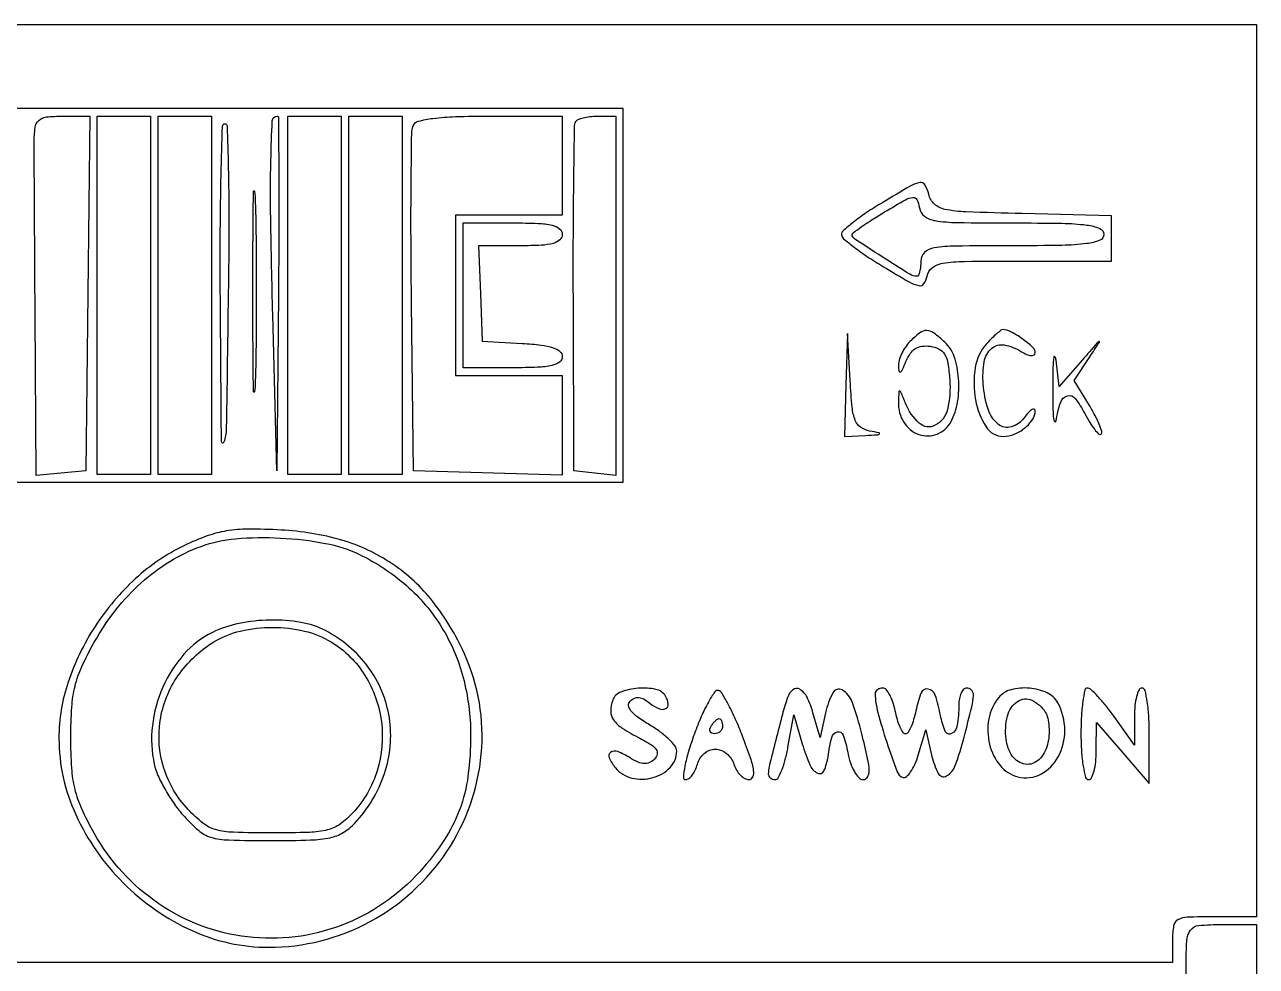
# Model space of a CAD drawing. Header units: inches. Extents: x 57 to 2760, y -193 to 2149.
# Drawn here: x 531.92 to 555.83, y 891.45 to 909.73 of the extents above; entities that cross this region are included whole.
import ezdxf

# ---------------------------------------------------------------- set-up
doc = ezdxf.new("R2010")
doc.units = ezdxf.units.IN
doc.header["$MEASUREMENT"] = 0
doc.set_wipeout_variables(frame=1)

# ---------------------------------------------------------------- blocks, each defined once
blk = doc.blocks.new('TG7-1H40CA')
blk.add_wipeout([(-0.386, 49.351), (148.648, 49.351), (148.648, -0.051), (-0.352, 0.023)])
for points in [[(58.693, 49.689), (148.648, 49.689), (148.648, 32.369), (147.834, 32.369, 0.008002), (147.304, 32.36, 0.11737), (147.125, 32.312, 0.230406), (147.042, 32.196, 0.041432), (147.02, 31.925), (147.02, 31.481), (1.203, 31.481)], [(135.177, 47.913), (135.177, 45.988), (133.104, 45.988), (133.104, 42.879), (135.177, 42.879), (135.177, 40.944), (132.29, 41.029), (132.25, 44.282, -0.002142), (132.24, 45.543, -0.003281), (132.243, 46.635, -0.001149), (132.254, 47.577, -0.088331), (132.283, 47.724, -0.241185), (132.382, 47.814, -0.032836), (132.666, 47.869, -0.024246), (133.103, 47.903, -0.007367), (133.766, 47.913), (135.177, 47.913)], [(136.213, 47.913), (136.213, 40.935), (135.806, 40.982), (135.399, 41.029), (135.391, 44.36, -0.001525), (135.391, 45.645, -0.00242), (135.401, 46.745, -0.000534), (135.415, 47.71, -0.109832), (135.436, 47.802, -0.175931), (135.481, 47.845, -0.040028), (135.581, 47.88, -0.03672), (135.71, 47.905, -0.028598), (135.852, 47.913), (136.213, 47.913)], [(148.648, 32.221), (148.648, 25.707), (147.316, 25.707), (147.3, 28.224, -0.000119), (147.294, 29.225, -0.00015), (147.289, 30.153, -0.000119), (147.285, 30.932, -0.001187), (147.284, 31.259, -0.009267), (147.296, 31.904, -0.148686), (147.367, 32.107, -0.216506), (147.53, 32.2, -0.022616), (147.982, 32.221), (148.648, 32.221)]]:
    blk.add_lwpolyline(points, format="xyb")
for points in [[(122.594, 48.061), (122.594, 40.807), (136.361, 40.807), (136.361, 48.061), (122.594, 48.061)], [(127.183, 47.913), (127.183, 40.955), (126.147, 40.955), (126.147, 47.913), (127.183, 47.913)], [(128.367, 47.913), (128.367, 40.955), (127.331, 40.955), (127.331, 47.913), (128.367, 47.913)], [(130.884, 47.913), (130.884, 40.955), (129.848, 40.955), (129.848, 47.913), (130.884, 47.913)], [(132.068, 47.913), (132.068, 40.955), (131.032, 40.955), (131.032, 47.913), (132.068, 47.913)]]:
    blk.add_lwpolyline(points)
for points in [[(125.964, 44.471), (125.925, 41.029), (125.443, 40.983), (124.962, 40.936), (124.944, 44.054, -0.000039), (124.937, 45.265, -0.000059), (124.931, 46.322, -0.000023), (124.926, 47.229, -0.001362), (124.925, 47.395, -0.031047), (124.944, 47.691, -0.176336), (125.015, 47.83, -0.162968), (125.162, 47.896, -0.025579), (125.483, 47.913), (126.004, 47.913)], [(129.667, 44.471), (129.635, 41.029), (129.556, 44.064, -0.002379), (129.517, 45.923, -0.009696), (129.52, 47.053, -0.006951), (129.548, 47.823, -0.399588), (129.642, 47.913, -0.411782), (129.666, 47.89, -0.000272), (129.673, 46.902, -0.002598), (129.675, 45.791, -0.001558)], [(128.698, 44.841, -0.000329), (128.655, 41.843, -0.082153), (128.607, 41.581, -0.838095), (128.561, 41.589, -0.000396), (128.539, 44.397, -0.003089), (128.538, 45.688, -0.005151), (128.555, 46.775, -0.001066), (128.581, 47.721, -0.405036), (128.626, 47.765, -0.405816), (128.671, 47.722, -0.001412), (128.693, 46.906, -0.005934), (128.705, 45.962, -0.003558)], [(141.395, 46.237, 0.012485), (141.084, 46.04, 0.018809), (140.824, 45.851, 0.014036), (140.625, 45.685, 0.244319), (140.596, 45.609, 0.193099), (140.636, 45.533, 0.011655), (140.841, 45.37, 0.016072), (141.103, 45.183, 0.011089), (141.41, 44.989, 0.005153), (141.91, 44.695, 0.076706), (142.098, 44.622, 0.300514), (142.197, 44.661, 0.115504), (142.256, 44.804, -0.192854), (142.354, 44.967, -0.122726), (142.56, 45.056, -0.037249), (142.984, 45.093, -0.003234), (144.07, 45.1), (145.836, 45.1), (145.836, 45.979), (144.103, 46.021, -0.003291), (143.012, 46.054, -0.041567), (142.603, 46.103, -0.134485), (142.401, 46.206, -0.149896), (142.289, 46.395, 0.071672), (142.216, 46.577, 0.315126), (142.117, 46.624, 0.087934), (141.941, 46.56, 0.004134)], [(129.218, 42.768, -0.027484), (129.201, 42.561, -0.921279), (129.185, 42.562, -0.005617), (129.174, 43.26, -0.00112), (129.171, 44.508, -0.00112), (129.174, 45.755, -0.005617), (129.185, 46.454, -0.921279), (129.201, 46.455, -0.027484), (129.218, 46.247, -0.004245), (129.233, 45.455, -0.002492), (129.237, 44.508, -0.002492), (129.233, 43.56, -0.004245)], [(143.921, 45.84, -0.004103), (144.879, 45.832, -0.027172), (145.356, 45.799, -0.062893), (145.609, 45.734, -0.307826), (145.688, 45.618, -0.308488), (145.609, 45.502, -0.062466), (145.355, 45.438, -0.027022), (144.875, 45.404, -0.004073), (143.911, 45.396, 0.002988), (142.806, 45.39, 0.038318), (142.394, 45.353, 0.142907), (142.207, 45.263, 0.212584), (142.135, 45.1, -0.02455), (142.129, 44.987, -0.039052), (142.112, 44.891, -0.046229), (142.088, 44.823, -0.290725), (142.058, 44.804, -0.139935), (141.919, 44.844, -0.003893), (141.387, 45.18, -0.002614), (140.845, 45.533, -0.252319), (140.802, 45.612, -0.239099), (140.821, 45.648, -0.005306), (140.987, 45.767, -0.010849), (141.19, 45.903, -0.006976), (141.432, 46.052, -0.005626), (141.837, 46.289, -0.099267), (141.98, 46.336, -0.323556), (142.059, 46.292, -0.070352), (142.108, 46.135, 0.194594), (142.206, 45.972, 0.121028), (142.413, 45.884, 0.036984), (142.839, 45.847, 0.003254)], [(135.177, 45.618, -0.211267), (135.13, 45.512, -0.118386), (135.004, 45.443, -0.054564), (134.77, 45.406, -0.012147), (134.364, 45.396), (133.551, 45.396), (133.587, 44.471), (133.623, 43.546), (134.4, 43.501, -0.014867), (134.766, 43.469, -0.05124), (134.998, 43.417, -0.095515), (135.13, 43.343, -0.220508), (135.177, 43.242, -0.244459), (135.123, 43.139, -0.098471), (134.974, 43.073, -0.045091), (134.697, 43.037, -0.009728), (134.215, 43.028), (133.252, 43.028), (133.252, 45.84), (134.215, 45.84, -0.00942), (134.707, 45.831, -0.047315), (134.98, 45.795, -0.108427), (135.124, 45.726, -0.232029)], [(143.416, 43.497, 0.145079), (143.192, 43.031, 0.084328), (143.198, 42.405, 0.096326), (143.401, 41.882, 0.257855), (143.739, 41.695, 0.098353), (143.95, 41.737, 0.072931), (144.154, 41.859, 0.077149), (144.304, 42.026, 0.145884), (144.355, 42.197, 0.346794), (144.334, 42.224, 0.207466), (144.293, 42.216, 0.064635), (144.224, 42.157, 0.022795), (144.142, 42.057, -0.159223), (143.892, 41.88, -0.252533), (143.642, 41.929, -0.144632), (143.441, 42.226, -0.058403), (143.347, 42.711, -0.058867), (143.366, 43.146, -0.175437), (143.509, 43.402, -0.225834), (143.754, 43.47, -0.096466), (144.079, 43.346, 0.032933), (144.189, 43.287, 0.081072), (144.277, 43.263, 0.166197), (144.332, 43.276, 0.259343), (144.355, 43.317, 0.212573), (144.306, 43.427, 0.028691), (144.104, 43.589, 0.031906), (143.88, 43.728, 0.123284), (143.722, 43.768, 0.170421), (143.687, 43.755, 0.012356), (143.607, 43.688, 0.016171), (143.514, 43.601, 0.011485)], [(140.683, 42.694), (140.654, 41.695), (141.061, 41.715, 0.002444), (141.297, 41.728, 0.187622), (141.331, 41.744, 0.589431), (141.325, 41.762, 0.004627), (141.142, 41.799, -0.105962), (140.967, 41.873, -0.14808), (140.863, 42.007, -0.068318), (140.804, 42.255, -0.009762), (140.764, 42.778), (140.711, 43.694)], [(141.923, 43.535, 0.048473), (141.835, 43.428, 0.039324), (141.762, 43.298, 0.040768), (141.713, 43.166, 0.077456), (141.7, 43.054, 0.042727), (141.712, 42.959, 0.525597), (141.74, 42.947, 0.143567), (141.781, 42.995, 0.011417), (141.847, 43.149, -0.054527), (141.93, 43.303, -0.10313), (142.031, 43.401, -0.109319), (142.158, 43.446, -0.066595), (142.319, 43.445, -0.080726), (142.491, 43.391, -0.146536), (142.598, 43.291, -0.092849), (142.66, 43.114, -0.020514), (142.697, 42.793, -0.075367), (142.653, 42.219, -0.217816), (142.415, 41.911, -0.317295), (142.106, 41.951, -0.111331), (141.838, 42.339, 0.002384), (141.749, 42.556, 0.274905), (141.725, 42.574, 0.431877), (141.708, 42.559, 0.003453), (141.7, 42.354, 0.14784), (141.803, 41.971, 0.16781), (142.097, 41.733, 0.185828), (142.452, 41.739, 0.175269), (142.722, 41.982, 0.084387), (142.85, 42.364, 0.057746), (142.868, 42.822, 0.059898), (142.783, 43.246, 0.130699), (142.604, 43.523, 0.02374), (142.382, 43.705, 0.156883), (142.248, 43.751, 0.172486), (142.118, 43.708, 0.030094)], [(144.695, 42.657, 0.005667), (144.698, 42.282, 0.018708), (144.712, 42.034, 0.163702), (144.734, 41.984, 0.620333), (144.758, 41.991, -0.034811), (144.851, 42.361, -0.252477), (144.98, 42.483, -0.303907), (145.132, 42.432, -0.044596), (145.316, 42.143, 0.0169), (145.415, 41.965, 0.030052), (145.51, 41.828, 0.033571), (145.591, 41.738, 0.410161), (145.633, 41.739, 0.277132), (145.646, 41.791, 0.021805), (145.596, 41.932, 0.024721), (145.516, 42.105, 0.016081), (145.408, 42.296), (145.112, 42.783), (145.414, 43.238, 0.001274), (145.604, 43.527, 0.741111), (145.596, 43.538, 0.114412), (145.558, 43.51, 0.000643), (145.27, 43.177), (144.823, 42.661), (144.761, 43.177, 0.110969), (144.738, 43.242, 0.703899), (144.716, 43.238, 0.025494), (144.7, 43.029, 0.00517)], [(127.843, 39.578, 0.074504), (126.894, 38.935, 0.062554), (126.108, 38.007, 0.063362), (125.585, 36.926, 0.081277), (125.406, 35.838, 0.10801), (125.731, 34.355, 0.089281), (126.657, 33.025, 0.089197), (127.991, 32.1, 0.107511), (129.477, 31.777, 0.124094), (131.436, 32.27, 0.122874), (132.935, 33.635, 0.124681), (133.604, 35.527, 0.12999), (133.276, 37.476, 0.059784), (132.664, 38.487, 0.078391), (131.875, 39.221, 0.077927), (130.895, 39.68, 0.058272), (129.717, 39.878, 0.012691), (129.084, 39.894, 0.039522), (128.658, 39.86, 0.047151), (128.286, 39.763, 0.02463)], [(131.24, 39.403, -0.067303), (132.151, 38.799, -0.074877), (132.832, 37.994, -0.073974), (133.252, 37.015, -0.063524), (133.397, 35.903, -0.033896), (133.346, 35.102, -0.056024), (133.182, 34.445, -0.057325), (132.88, 33.851, -0.037412), (132.408, 33.243, -0.118738), (130.886, 32.202, -0.120962), (129.068, 31.978, -0.120306), (127.345, 32.622, -0.116617), (126.089, 33.993, -0.02057), (125.849, 34.467, -0.046979), (125.718, 34.846, -0.043883), (125.656, 35.257, -0.015971), (125.637, 35.848, -0.015872), (125.656, 36.44, -0.0445), (125.718, 36.849, -0.047722), (125.85, 37.225, -0.02054), (126.092, 37.699, -0.037433), (126.513, 38.328, -0.043678), (127.004, 38.854, -0.045674), (127.557, 39.266, -0.048897), (128.164, 39.561, -0.068256), (128.833, 39.709, -0.033279), (129.709, 39.722, -0.033275), (130.581, 39.619, -0.06664)], [(128.385, 37.889, 0.097705), (127.831, 37.465, 0.077195), (127.423, 36.828, 0.075031), (127.219, 36.079, 0.083177), (127.257, 35.33, 0.050772), (127.327, 35.115, 0.023322), (127.46, 34.852, 0.022813), (127.627, 34.585, 0.029235), (127.805, 34.356, 0.031952), (128.112, 34.049, 0.110029), (128.357, 33.913, 0.064772), (128.701, 33.86, 0.006356), (129.541, 33.849, 0.007172), (130.289, 33.86, 0.044284), (130.67, 33.905, 0.083577), (130.922, 34.003, 0.069454), (131.147, 34.184, 0.107634), (131.725, 35.149, 0.119662), (131.82, 36.229, 0.121989), (131.409, 37.217, 0.114727), (130.578, 37.926, 0.077456), (130.102, 38.084, 0.046193), (129.507, 38.13, 0.045524), (128.899, 38.064, 0.064884)], [(130.689, 37.706, -0.117187), (131.346, 37.055, -0.107797), (131.665, 36.159, -0.106727), (131.583, 35.204, -0.112776), (131.113, 34.389, -0.050794), (130.864, 34.17, -0.09419), (130.621, 34.057, -0.053453), (130.268, 34.008, -0.007782), (129.544, 33.997, -0.007663), (128.792, 34.009, -0.060393), (128.448, 34.061, -0.099775), (128.201, 34.187, -0.037448), (127.913, 34.452, -0.111801), (127.443, 35.257, -0.115066), (127.372, 36.178, -0.11318), (127.716, 37.046, -0.105438), (128.412, 37.705, -0.079771), (128.93, 37.916, -0.057254), (129.551, 37.988, -0.057269), (130.172, 37.917, -0.079945)], [(136.155, 36.575, 0.092944), (136.116, 36.363, 0.155274), (136.171, 36.193, 0.096037), (136.341, 36.031, 0.022527), (136.684, 35.834, -0.021314), (136.897, 35.712, -0.099155), (136.999, 35.615, -0.210093), (137.018, 35.525, -0.143486), (136.967, 35.432, -0.084217), (136.87, 35.363, -0.124982), (136.768, 35.342, -0.09432), (136.648, 35.371, -0.033526), (136.491, 35.455, 0.044286), (136.252, 35.576, 0.252421), (136.114, 35.561, 0.367649), (136.086, 35.453, 0.061696), (136.21, 35.259, 0.162667), (136.527, 35.063, 0.126135), (136.935, 35.07, 0.13511), (137.27, 35.269, 0.193558), (137.398, 35.586, 0.167895), (137.364, 35.682, 0.034566), (137.243, 35.817, 0.032797), (137.072, 35.961, 0.025762), (136.87, 36.095, -0.020871), (136.641, 36.244, -0.067891), (136.509, 36.367, -0.138559), (136.464, 36.47, -0.233563), (136.494, 36.557, -0.099096), (136.575, 36.612, -0.125056), (136.665, 36.624, -0.099949), (136.764, 36.593, -0.046763), (136.877, 36.516, 0.069748), (137.048, 36.41, 0.211486), (137.183, 36.41, 0.327421), (137.234, 36.5, 0.110246), (137.182, 36.652, 0.206514), (136.992, 36.784, 0.069604), (136.649, 36.806, 0.069968), (136.315, 36.733, 0.215659)], [(137.741, 35.922, 0.013875), (137.626, 35.577, 0.025741), (137.556, 35.292, 0.026532), (137.526, 35.08, 0.439133), (137.569, 35.033, 0.163631), (137.633, 35.055, 0.065871), (137.699, 35.12, 0.055693), (137.758, 35.216, 0.045181), (137.799, 35.33, -0.079519), (137.849, 35.443, -0.072673), (137.932, 35.539, -0.07577), (138.036, 35.603, -0.101579), (138.145, 35.626, -0.100034), (138.255, 35.603, -0.071535), (138.362, 35.539, -0.06855), (138.452, 35.443, -0.076455), (138.508, 35.33, 0.057319), (138.559, 35.216, 0.06137), (138.633, 35.12, 0.068998), (138.718, 35.055, 0.129138), (138.802, 35.033, 0.31154), (138.876, 35.085, 0.128511), (138.89, 35.212, 0.046379), (138.83, 35.453, 0.00892), (138.676, 35.874, 0.012024), (138.541, 36.199, 0.017031), (138.404, 36.481, 0.013159), (138.278, 36.705, 0.179792), (138.207, 36.762, 0.336805), (138.135, 36.737, 0.021393), (138.011, 36.535, 0.024425), (137.875, 36.259, 0.015012)], [(139.547, 36.625, 0.014028), (139.449, 36.298, 0.00429), (139.319, 35.798, 0.002207), (139.192, 35.285, 0.057656), (139.175, 35.145, 0.121145), (139.185, 35.102, 0.10155), (139.214, 35.066, 0.092327), (139.257, 35.042, 0.080907), (139.309, 35.033, 0.275716), (139.368, 35.069, 0.029921), (139.437, 35.218, 0.029947), (139.504, 35.422, 0.019529), (139.557, 35.663), (139.669, 36.292), (139.834, 35.728, 0.028617), (139.98, 35.318, 0.178769), (140.13, 35.158, 0.427126), (140.256, 35.203, 0.071961), (140.334, 35.478, -0.028399), (140.406, 35.853, -0.283611), (140.516, 35.96, -0.382262), (140.629, 35.897, -0.035915), (140.717, 35.563, 0.033551), (140.769, 35.358, 0.048387), (140.845, 35.187, 0.059259), (140.931, 35.07, 0.208192), (141.015, 35.033, 0.26329), (141.101, 35.082, 0.143233), (141.133, 35.203, 0.047627), (141.103, 35.445, 0.007086), (140.99, 35.922, 0.024134), (140.802, 36.539, 0.17739), (140.608, 36.772, 0.428012), (140.43, 36.72, 0.06447), (140.287, 36.329), (140.179, 35.848), (140.042, 36.329, 0.043761), (139.927, 36.631, 0.145981), (139.785, 36.786, 0.316066), (139.652, 36.777, 0.142309)], [(141.249, 36.699, 0.058783), (141.302, 36.336, 0.014681), (141.473, 35.762, 0.008132), (141.675, 35.184, 0.228145), (141.786, 35.076, 0.265633), (141.856, 35.09, 0.062273), (141.938, 35.182, 0.048154), (142.019, 35.327, 0.030587), (142.086, 35.51), (142.232, 35.996), (142.345, 35.507, 0.061085), (142.474, 35.152, 0.424794), (142.633, 35.103, 0.181009), (142.805, 35.306, 0.023385), (142.976, 35.858, 0.003632), (143.124, 36.445, 0.047496), (143.156, 36.668, 0.201984), (143.12, 36.768, 0.208677), (143.023, 36.81, 0.208855), (142.966, 36.785, 0.081007), (142.918, 36.712, 0.061885), (142.884, 36.604, 0.042491), (142.873, 36.477, -0.035123), (142.842, 36.083, -0.231913), (142.734, 35.925, -0.447422), (142.611, 35.967, -0.053686), (142.517, 36.277, 0.034553), (142.415, 36.672, 0.272484), (142.278, 36.791, 0.358925), (142.141, 36.715, 0.044548), (142.039, 36.366, -0.022585), (141.996, 36.196, -0.033796), (141.943, 36.052, -0.036077), (141.887, 35.948, -0.256326), (141.839, 35.922, -0.256326), (141.79, 35.948, -0.036077), (141.734, 36.052, -0.033796), (141.681, 36.196, -0.022585), (141.639, 36.366, 0.030942), (141.594, 36.536, 0.043853), (141.532, 36.679, 0.05178), (141.463, 36.78, 0.220324), (141.398, 36.81, 0.07177), (141.34, 36.802, 0.088778), (141.292, 36.777, 0.103297), (141.26, 36.741, 0.136848)], [(143.648, 36.625, 0.127014), (143.455, 36.21, 0.10507), (143.469, 35.721, 0.112081), (143.676, 35.305, 0.16166), (144.02, 35.086, 0.18342), (144.462, 35.137, 0.150431), (144.803, 35.474, 0.127426), (144.931, 35.994, 0.12014), (144.794, 36.524, 0.164664), (144.589, 36.716, 0.084822), (144.245, 36.807, 0.08442), (143.888, 36.778, 0.16017)], [(144.552, 36.343, -0.085488), (144.599, 36.227, -0.038643), (144.623, 36.064, -0.03679), (144.622, 35.884, -0.041509), (144.594, 35.713, -0.136768), (144.426, 35.419, -0.232306), (144.164, 35.331, -0.212724), (143.915, 35.484, -0.122202), (143.789, 35.82, -0.08861), (143.817, 36.267, -0.184489), (144.013, 36.55, -0.264294), (144.289, 36.573, -0.145054)], [(145.244, 35.922, 0.015416), (145.254, 35.579, 0.025878), (145.287, 35.293, 0.024068), (145.333, 35.078, 0.339565), (145.392, 35.033, 0.286449), (145.449, 35.069, 0.047681), (145.497, 35.197, 0.039918), (145.53, 35.376, 0.025193), (145.542, 35.589), (145.544, 36.144), (146.054, 35.552), (146.565, 34.959), (146.57, 35.885, 0.014429), (146.562, 36.246, 0.025277), (146.532, 36.543, 0.023607), (146.487, 36.764, 0.343529), (146.428, 36.81, 0.286844), (146.371, 36.774, 0.048044), (146.323, 36.647, 0.040099), (146.291, 36.469, 0.025277), (146.28, 36.257), (146.28, 35.703), (145.886, 36.257, 0.013896), (145.726, 36.469, 0.019633), (145.571, 36.647, 0.016177), (145.436, 36.783, 0.190656), (145.368, 36.81, 0.354475), (145.319, 36.77, 0.017259), (145.28, 36.549, 0.021636), (145.252, 36.262, 0.013154)], [(138.286, 36.07, -0.105053), (138.274, 36.013, -0.099167), (138.24, 35.965, -0.09642), (138.189, 35.933, -0.093332), (138.129, 35.922, -0.108972), (138.076, 35.933, -0.182303), (138.045, 35.965, -0.161196), (138.041, 36.013, -0.082592), (138.064, 36.07, -0.029505), (138.104, 36.126, -0.035638), (138.147, 36.174, -0.038439), (138.189, 36.208, -0.151918), (138.22, 36.218, -0.210953), (138.245, 36.207, -0.081139), (138.267, 36.174, -0.061769), (138.281, 36.126, -0.042167)]]:
    blk.add_lwpolyline(points, format="xyb", close=True)

msp = doc.modelspace()

# ---------------------------------------------------------------- block references
at = {"linetype": 'Continuous'}
msp.add_blockref('TG7-1H40CA', (407.17835, 860.04158), dxfattribs=at)

doc.saveas('drawing.dxf')
